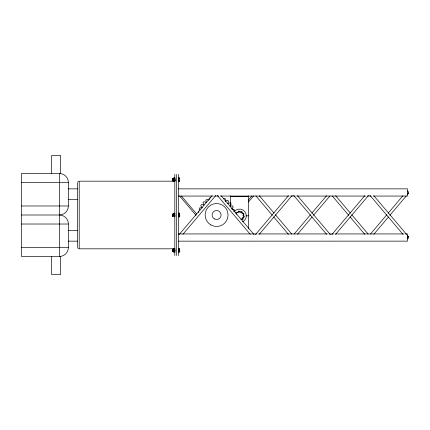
<?xml version="1.0" encoding="UTF-8"?>
<svg xmlns="http://www.w3.org/2000/svg" width="430" height="430" viewBox="0 0 430 430"><rect width="100%" height="100%" fill="white"/><g stroke="black" fill="none" stroke-linecap="round" stroke-linejoin="round"><path stroke-width="0.64" d="M172.661 216.381L172.618 213.882L172.624 214.204M172.624 178.633L172.618 180.621M173.462 181.584L173.467 180.444M173.489 177.832L173.478 178.735M173.489 252.227L173.344 250.196M174.779 181.594L174.784 180.45M178.375 181.584L178.402 178.02M178.402 177.832L178.396 177.999M178.402 252.227L178.396 252.001M179.692 181.594L179.713 177.681L179.708 178.982M172.398 180.46L172.408 178.343L172.613 179.466M172.403 215.607L172.403 215.876L172.408 215.022L172.774 215L172.994 215.715M172.403 214.328L172.586 216.156L172.624 215.871M173.489 178.02L173.467 181.422M172.403 179.396L172.403 178.799L172.398 180.331M172.624 179.278L172.629 178.815M173.467 213.882C173.505 210.963 173.462 218.075 173.483 216.586M174.8 216.285L174.8 213.715M178.396 216.285L178.396 213.882M179.713 216.285L179.702 212.968L179.708 213.559M174.779 213.559L174.79 212.968L174.795 213.559M172.618 180.552L172.618 180.213M174.784 181.428L174.8 177.697L174.795 178.004M174.795 216.586L174.79 217.005L174.779 216.44M178.38 213.414L178.385 212.968L178.396 213.559M179.697 181.428L179.702 180.691M179.708 216.586L179.702 217.032L179.713 213.882M225.245 201.149L225.449 198.945A18.339 18.339 0 0 0 224.084 198.262L223.385 198.902M172.898 215.683L172.736 216.387M172.849 249.631L173.01 248.932M173.457 215.72L173.048 214.355L173.258 213.613M172.398 250.314L172.607 249.61L172.645 251.152M173.134 180.401L172.973 181.068M172.634 251.222L172.624 250.502M172.624 251.287L172.521 251.69M173.392 178.681L173.505 178.294M172.618 215.032L172.629 214.688M172.994 179.611L173.102 178.961M172.801 179.944L172.65 180.39M172.408 215.709L172.613 215.306M77.54 182.325L78.55 181.309M179.117 234.624L212.087 195.682M182.917 234.318L215.887 195.381M248.255 200.143L251.727 196.042M248.422 202.041L253.625 195.892M255.468 234.624L288.439 195.682M259.269 234.318L292.239 195.381M294.077 234.108L310.562 214.64M311.863 213.103L326.612 195.682M297.442 234.318L312.191 216.897M313.491 215.36L329.977 195.892M331.82 234.624L364.79 195.682M335.62 234.318L368.591 195.381M370.429 234.108L386.914 214.64M388.215 213.103L402.964 195.682M373.794 234.318L388.543 216.897M389.843 215.36L406.329 195.892M407.635 194.355L408.5 193.328L407.962 192.876M231.732 208.883L233.194 207.222A18.339 18.339 0 0 0 232.49 205.868L229.975 206.142L231.216 203.938A18.339 18.339 0 0 0 230.244 202.761L227.841 203.551L228.593 201.138A18.339 18.339 0 0 0 227.4 200.186L225.487 201.304M407.393 237.607L408.489 236.677L407.635 235.645M233.689 211.409L234.447 210.845A18.339 18.339 0 0 0 234.044 209.372L232.469 209.216M198.891 211.463L198.579 211.533A18.339 18.339 0 0 0 198.397 212.662M174.806 181.18L79.217 181.18L79.217 248.82L174.806 248.82M21.5 182.535L68.391 182.535L68.391 205.981A9.019 9.019 0 0 1 59.378 215L21.5 215M77.411 188.851L68.391 188.851A0.903 0.903 0 0 0 68.177 188.872M178.412 188.851L407.468 188.851L407.468 196.053L373.208 196.064M178.412 196.064L213.339 196.064M214.683 196.064L218.714 196.064M220.058 196.064L289.245 196.064M290.589 196.064L295.292 196.064M296.635 196.064L365.822 196.064M367.166 196.064L371.197 196.064M230.544 196.558L248.578 196.558M77.411 199.671L68.391 199.671A0.903 0.903 0 0 1 68.177 199.644M21.5 205.981L68.391 205.981M245.906 215.838L248.578 215.838M21.5 224.019L68.391 224.019L68.391 247.465A9.019 9.019 0 0 1 59.378 256.484L59.378 173.516A9.019 9.019 0 0 1 68.391 182.535M77.411 230.329L68.391 230.329A0.903 0.903 0 0 0 68.177 230.356M178.412 233.936L257.006 233.936M258.344 233.936L327.531 233.936M328.875 233.936L333.578 233.936M334.922 233.936L404.109 233.936M405.452 233.936L407.468 233.936L407.468 241.144L178.412 241.155M77.411 241.149L68.391 241.149A0.903 0.903 0 0 1 68.177 241.128M21.5 247.465L68.391 247.465M172.683 249.54L172.968 250.228M173.048 248.9L173.301 249.894M231.84 209.152L232.152 209.184M241.106 218.832L242.611 219.531A4.789 4.789 0 0 0 243.289 218.849L242.568 217.354L244.197 217.032A4.789 4.789 0 0 0 244.342 216.086L242.885 215.296L244.014 214.081A4.789 4.789 0 0 0 243.573 213.226L241.929 213.447L242.128 211.797A4.789 4.789 0 0 0 241.268 211.367L240.069 212.511L239.263 211.06A4.789 4.789 0 0 0 238.311 211.216L238.016 212.85L236.511 212.151A4.789 4.789 0 0 0 235.833 212.834L236.548 214.328M78.55 248.69L77.54 247.68M208.405 200.213L207.115 199.3A18.339 18.339 0 0 0 205.841 200.138L206.378 202.611L204.056 201.611A18.339 18.339 0 0 0 202.987 202.697L204.03 205.002L201.546 204.508A18.339 18.339 0 0 0 200.729 205.798L202.224 207.835L199.697 207.867A18.339 18.339 0 0 0 199.16 209.297L200.106 210.136M373.794 195.682L406.764 234.624M369.993 195.381L402.964 234.318M335.62 195.682L350.369 213.103M351.67 214.64L368.155 234.108M332.25 195.892L348.735 215.36M350.041 216.897L364.79 234.318M297.442 195.682L330.412 234.624M293.642 195.381L326.612 234.318M259.269 195.682L274.017 213.103M275.318 214.64L291.803 234.108M255.898 195.892L272.383 215.36M273.69 216.897L288.439 234.318M221.09 195.682L254.06 234.624M217.29 195.381L250.26 234.318M181.449 196.042L196.634 213.973M179.547 195.892L196.032 215.36M173.338 213.608L173.559 214.661M172.785 178.955L172.973 179.514M174.698 249.588L174.902 250.222M173.215 180.38L173.005 179.659M173.247 178.961L173.457 179.616M173.199 251.007L172.989 250.298M174.87 180.38L174.516 179.122M172.887 181.051L172.634 179.595M174.553 213.645L174.639 213.936M174.311 248.97L174.526 250.066M173.602 251.652L173.526 251.367M175.101 250.916L174.919 250.271M173.612 178.353L173.801 179.391M174.811 178.364L174.886 178.66M174.79 251.62L174.725 251.367M175.225 180.906L175.005 179.45M174.65 213.995L174.757 214.672M174.714 251.303L174.542 250.196M178.256 214.049L178.343 214.613M173.752 215.989L173.596 214.919M174.892 178.692L174.999 179.407M174.951 215.994L174.795 214.93M178.289 251.206L178.235 250.878M173.978 180.648L173.822 179.52M172.408 215L172.398 215.263M179.692 248.465L179.697 249.954M178.38 248.47L178.375 248.717M174.779 248.465L174.784 249.55M173.467 248.47L173.467 249.18M172.618 249.319L172.618 250.136M179.697 248.572L179.713 252.319L179.708 250.615M178.38 248.578L178.396 251.4M174.784 248.572L174.8 252.302L174.795 251.996M173.467 248.578L173.489 252.082M172.398 249.642L172.425 251.706L172.774 251.061L172.403 251.201L172.398 249.615M172.403 250.91L172.408 251.464M209.174 199.81L209.168 198.23A18.339 18.339 0 0 1 210.41 197.736M178.396 251.33L178.402 252.082M248.578 195.822L248.578 228.475M230.544 195.822L230.544 205.868M178.412 174.419L178.412 255.581M176.606 174.419L176.606 255.581M174.806 174.419L174.806 255.581M77.411 182.986L77.411 247.013M51.622 173.516L51.622 155.483L60.635 155.483L60.635 173.516L21.5 173.516L21.5 256.484L60.635 256.484L60.635 274.517L51.622 274.517L51.622 256.484M407.393 236.194A1.355 1.032 -90 0 1 408.5 237.543A1.355 1.032 -90 0 1 407.393 238.892M407.393 191.108A1.355 1.032 -90 0 1 408.5 192.457A1.355 1.032 -90 0 1 407.393 193.806M234.312 211.576A6.762 6.762 0 0 1 244.804 211.571A6.762 6.762 0 0 1 242.665 221.848M237.145 212.587A4.058 4.058 0 0 1 243.143 213.93A4.058 4.058 0 0 1 240.929 219.66M59.378 215A9.019 9.019 0 0 1 68.391 224.019M172.408 178.332L172.403 178.939L172.774 178.939L172.408 178.332M178.396 216.586L178.385 217.032L178.38 216.586M210.861 224.917A11.454 11.454 0 0 0 228.04 215A11.454 11.454 0 0 0 210.861 205.083A11.454 11.454 0 0 0 210.861 224.917M214.333 218.908A4.51 4.51 0 0 0 221.095 215A4.51 4.51 0 0 0 214.333 211.098A4.51 4.51 0 0 0 214.333 218.908"/></g></svg>
